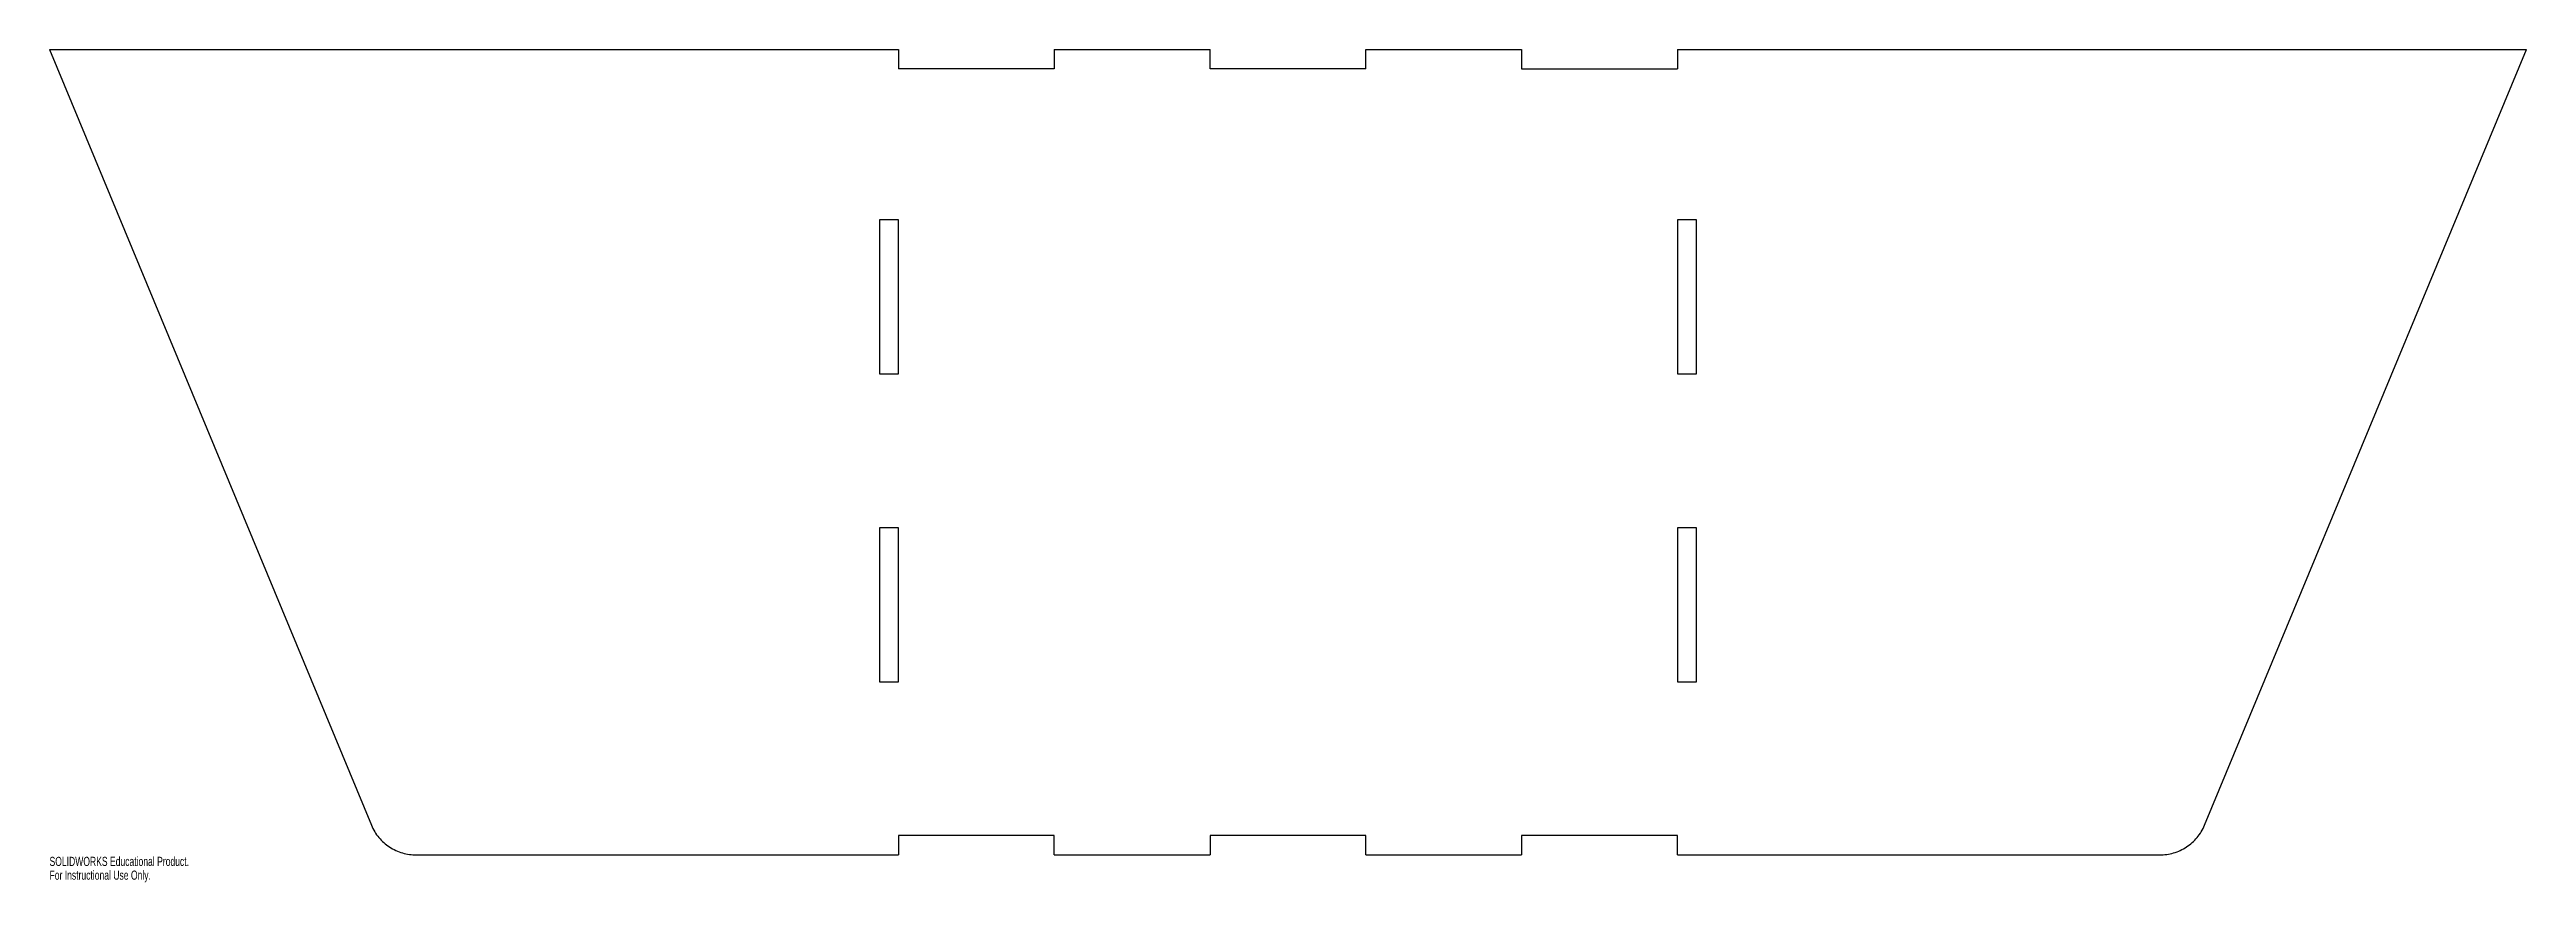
# Model space of a CAD drawing. Header units: inches. Extents: x 0.7 to 52.2, y -19.1 to -1.8.
import ezdxf

# ---------------------------------------------------------------- set-up
doc = ezdxf.new("R2010")
doc.units = ezdxf.units.IN
doc.header["$MEASUREMENT"] = 0
doc.styles.add('SLDTEXTSTYLE0', font='TXT', dxfattribs={"width": 0.7})

msp = doc.modelspace()

# ---------------------------------------------------------------- linework, layer by layer
at = {"color": 7, "linetype": 'Continuous', "lineweight": 25}
for p, q in [((0.726, -1.75), (18.385, -1.75)), ((0.726, -1.75), (7.422, -17.885)), ((18.385, -1.75), (18.385, -2.15)), ((21.625, -1.75), (21.625, -2.15)), ((21.625, -1.75), (24.865, -1.75)), ((24.865, -2.15), (24.865, -1.75)), ((28.105, -1.75), (31.345, -1.75)), ((28.105, -2.15), (28.105, -1.75)), ((31.345, -1.75), (31.345, -2.15)), ((34.585, -1.75), (52.244, -1.75)), ((34.585, -1.75), (34.585, -2.15)), ((45.549, -17.885), (52.244, -1.75)), ((21.625, -2.15), (18.385, -2.15)), ((28.105, -2.15), (24.865, -2.15)), ((31.345, -2.15), (34.585, -2.15)), ((17.986, -5.294), (17.986, -8.496)), ((18.386, -5.294), (17.986, -5.294)), ((18.386, -8.496), (18.386, -5.294)), ((34.584, -5.294), (34.584, -8.496)), ((34.984, -5.294), (34.584, -5.294)), ((34.984, -8.496), (34.984, -5.294)), ((17.986, -8.496), (18.386, -8.496)), ((34.584, -8.496), (34.984, -8.496)), ((17.986, -11.697), (17.986, -14.899)), ((18.386, -11.697), (17.986, -11.697)), ((18.386, -14.899), (18.386, -11.697)), ((34.584, -11.697), (34.584, -14.899)), ((34.984, -11.697), (34.584, -11.697)), ((34.984, -14.899), (34.984, -11.697)), ((17.986, -14.899), (18.386, -14.899)), ((34.584, -14.899), (34.984, -14.899)), ((8.358, -18.5), (18.386, -18.5)), ((18.386, -18.1), (18.386, -18.5)), ((21.625, -18.1), (18.386, -18.1)), ((21.625, -18.5), (21.625, -18.1)), ((21.625, -18.5), (24.866, -18.5)), ((24.866, -18.1), (24.866, -18.5)), ((28.105, -18.1), (24.866, -18.1)), ((28.105, -18.5), (28.105, -18.1)), ((28.105, -18.5), (31.345, -18.5)), ((31.345, -18.1), (31.345, -18.5)), ((34.584, -18.1), (31.345, -18.1)), ((34.584, -18.5), (34.584, -18.1)), ((34.584, -18.5), (44.613, -18.5))]:
    msp.add_line(p, q, dxfattribs=at)
for points in [[(7.422, -17.885), (7.46, -17.978), (7.512, -18.064), (7.607, -18.177), (7.641, -18.212), (7.716, -18.278), (7.755, -18.308), (7.838, -18.362), (7.881, -18.386), (7.971, -18.427), (8.018, -18.445), (8.16, -18.487), (8.258, -18.5), (8.358, -18.5)], [(44.613, -18.5), (44.713, -18.5), (44.81, -18.487), (44.953, -18.445), (45, -18.427), (45.089, -18.386), (45.132, -18.362), (45.215, -18.308), (45.255, -18.278), (45.329, -18.212), (45.363, -18.177), (45.458, -18.064), (45.51, -17.978), (45.549, -17.885)]]:
    msp.add_open_spline(points, degree=3, knots=[0, 0, 0, 0, 0.25, 0.25, 0.375, 0.375, 0.5, 0.5, 0.625, 0.625, 0.75, 0.75, 1, 1, 1, 1], dxfattribs=at)

# ---------------------------------------------------------------- texts
at = {"color": 7, "linetype": 'Continuous', "char_height": 0.1903, "attachment_point": 1, "style": 'SLDTEXTSTYLE0'}
for s, insert in [('SOLIDWORKS Educational Product.', (0.726, -18.54)), ('For Instructional Use Only.', (0.726, -18.826))]:
    msp.add_mtext(s, dxfattribs=dict(at, insert=insert))

doc.saveas('drawing.dxf')
